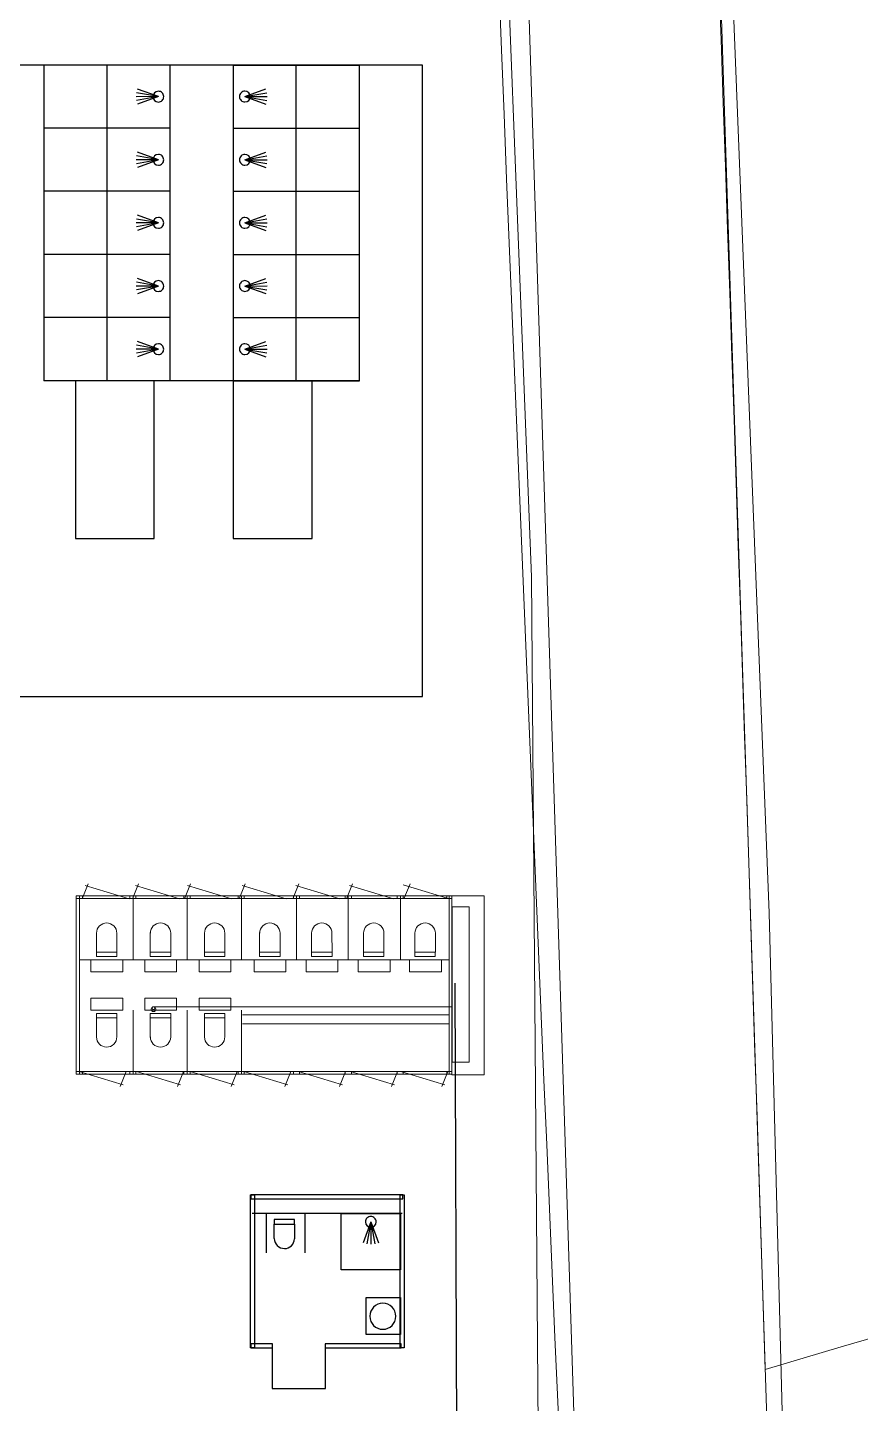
# Model space of a CAD drawing. Header units: millimetres. Extents: x 111563 to 112628, y 522776 to 523529.
# Drawn here: x 111867.25 to 111880.44, y 523070.23 to 523092.02 of the extents above; entities that cross this region are included whole.
import ezdxf

# ---------------------------------------------------------------- set-up
doc = ezdxf.new("R2010")
doc.units = ezdxf.units.MM
doc.linetypes.add('DASHED', pattern=[18, 12, -6])
for name, color, linetype, lineweight, true_color in [('FIELD M - hull', 18, 'Continuous', 0, 0x000000), ('FIELD W - hull', 18, 'Continuous', 0, 0x000000), ('KOP -ACHTERGROND', 47, 'Continuous', 0, 0x7f6f3f), ('Pipes - water', 5, 'DASHED', 25, 0x0000ff), ('W00 kant water', 5, 'Continuous', 0, 0x0000ff)]:
    doc.layers.add(name, color=color, linetype=linetype, lineweight=lineweight, true_color=true_color)
doc.layers.add('toilet', color=18, linetype='Continuous', true_color=0x000000)

msp = doc.modelspace()

# ---------------------------------------------------------------- hatches: boundary and pattern name
at = {"layer": 'FIELD M - hull'}
h = msp.add_hatch(dxfattribs=at)
h.set_pattern_fill('AR-B816', color=256, scale=1000, style=0)
edge = h.paths.add_edge_path(flags=0)
edge.add_arc((110100.51267, 527519.9156), 4614.66426, 292.10933608, 293.10933608)
edge.add_arc((123015.50456, 523514.18184), 11106.36026, 181.231189522, 182.231189522)
edge.add_arc((112529.80807, 520862.93676), 2301.77312, 105.42566029, 106.42566029)
edge.add_arc((104523.25818, 522837.89974), 7359.36025, 1.813286739, 2.813286739)
edge.add_arc((112756.48119, 520724.35128), 2627.47675, 109.63104808, 110.63104808)
edge.add_arc((108324.44089, 523595.83033), 3530.43389, 353.29007518, 354.29007518)
at = {"layer": 'FIELD W - hull'}
h = msp.add_hatch(dxfattribs=at)
h.set_pattern_fill('AR-B816', color=256, scale=1000, style=0)
edge = h.paths.add_edge_path(flags=0)
edge.add_arc((112003.6636, 523380.94983), 235.05998, 234.8021657, 235.8021657)
edge.add_arc((119353.89098, 523392.19037), 7485.16917, 181.574430715, 182.574430715)
edge.add_arc((115511.43157, 512811.50529), 10870.30671, 109.536752836, 110.536752836)
edge.add_arc((111575.81362, 522917.07557), 142.82966, 31.1578188, 32.1578188)
edge.add_arc((105054.2858, 520670.64764), 7036.75004, 19.271552617, 20.271552617)
edge.add_arc((111519.4124, 523179.84015), 153.29693, 332.3374589, 333.3374589)
edge.add_arc((111569.39683, 523212.76772), 133.856, 310.5445696, 311.5445696)
edge.add_arc((107392.6406, 535182.77648), 12801.72952, 289.46308754, 290.46308754)
at = {"layer": 'W00 kant water'}
h = msp.add_hatch(dxfattribs=at)
h.set_pattern_fill('AR-B816', color=256, scale=1000, style=0)
h.paths.add_polyline_path([(111564.203, 523087.33283), (111641.845, 523114.927), (111654.727, 523119.478), (111708.352, 523138.424), (111766.612, 523158.829), (111807.055, 523173.017), (111818.066, 523175.869), (111821.941, 523176.77), (111824.387, 523177.834), (111826.004, 523179.317), (111826.888, 523181.344), (111827.268, 523183.376), (111828.188, 523195.833), (111830.628, 523211.697), (111832.273, 523220.324), (111832.959, 523225.256), (111833.274, 523229.936), (111833.824, 523234.391), (111834.17, 523238.622), (111834.457, 523241.808), (111835.396, 523243.5), (111836.123, 523243.868), (111837.074, 523242.618), (111837.125, 523242.372), (111837.27, 523241.41), (111836.329, 523231.235), (111834.986, 523220.768), (111834.072, 523215.883), (111832.991, 523210.481), (111831.865, 523205.201), (111831.35, 523201.135), (111830.974, 523196.722), (111830.673, 523193.157), (111830.542, 523189.915), (111830.446, 523186.871), (111830.355, 523184.035), (111830.36441, 523182.70612), (111830.68942, 523182.09489), (111831.45208, 523181.90422), (111832, 523182), (111834.3085, 523182.79532), (111845.14254, 523186.31506), (111861.26492, 523192.25339), (111867.39609, 523195.64743), (111869.62958, 523196.5452), (111871.16237, 523197.02694), (111872.34481, 523197.09263), (111873.72432, 523196.74228), (111874.55641, 523196.06347), (111875.03814, 523195.18759), (111875.18967, 523192.8595), (111875.21157, 523191.04205), (111876.56682, 523139.36115), (111879, 523078), (111879.38888, 523063.02193), (111879, 523062), (111878.17176, 523061.36967), (111876.46905, 523061.29399), (111875.71228, 523061.71021), (111875.56093, 523062.50481), (111875.37174, 523065.79672), (111875.23389, 523083.32228), (111873.44422, 523129.04004), (111871.65456, 523175.73397), (111871.44758, 523189.0727), (111868.73597, 523190.56409), (111865.7532, 523190.15734), (111841.48428, 523182.29367), (111824.01, 523174.786), (111820.99, 523173.928), (111817.357, 523173.308), (111799.689, 523168.577), (111763.25, 523156.187), (111708.427, 523136.245), (111657.769, 523118.552), (111656.752, 523118.007), (111655.174, 523116.632), (111654.065, 523114.616), (111653.96496, 523112.81332), (111654.22043, 523111.17104), (111655.018, 523109.132), (111684.03, 523029.871), (111681.749, 523028.73), (111668.443, 523064.704), (111652.356, 523108.198), (111651.58867, 523109.89048), (111650, 523112), (111648.365, 523113.111), (111647.02, 523113.506), (111645.052, 523113.286), (111612.441, 523101.866), (111570.211, 523087.182), (111564.203, 523085.1219)], flags=0)

# ---------------------------------------------------------------- linework, layer by layer
at = {"layer": 'FIELD M - hull'}
msp.add_lwpolyline([(111837.358, 523244.58, 0.00436335), (111911.70836, 523275.54328, 0.00436335), (111917.56434, 523081.79167, 0.00436335), (111878.93323, 523070.7686, 0.00436335), (111873.74881, 523199.10736, 0.00436335), (111830.6928, 523183.32464, 0.00436335)], format="xyb", close=True, dxfattribs=at)
at = {"layer": 'FIELD W - hull'}
msp.add_lwpolyline([(111868.17469, 523188.86664, 0.00436335), (111871.54764, 523186.53129, 0.00436335), (111876.27649, 523055.97772, 0.00436335), (111698.03944, 522990.97523, 0.00436335), (111696.7311, 522993.09711, 0.00436335), (111655.18709, 523108.67005, 0.00436335), (111656.4085, 523111.05048, 0.00436335), (111658.17046, 523112.58454, 0.00436335)], format="xyb", close=True, dxfattribs=at)
at = {"layer": 'KOP -ACHTERGROND'}
for points in [[(111826.99396, 523181.99405), (111827.00564, 523181.97306), (111830.17434, 523183.13459), (111830.17434, 523183.13459), (111874.38323, 523199.33992, -0.51172507), (111877.07066, 523197.52252), (111877.20975, 523192.92054), (111876.36583, 523192.61119, 0.32357659), (111875.05521, 523190.66872), (111879.217, 523061.99507, -0.26403758), (111878.29823, 523060.2472)], [(111878.29823, 523060.2472, -0.42588423), (111876.15617, 523062.17825), (111872.26293, 523184.10958, 0.51118763), (111865.54463, 523188.64455), (111658.76101, 523112.8454, 0.41421356), (111655.78732, 523106.43002), (111683.50702, 523030.80937, -0.32202303), (111682.88056, 523028.56087)]]:
    msp.add_lwpolyline(points, format="xyb", dxfattribs=at)
at = {"layer": 'Pipes - water'}
msp.add_line((111874.06589, 523064.88419), (111874.00155, 523082.75514), dxfattribs=at)
at = {"layer": 'toilet'}
for p, q in [((111873.5086, 523091.42888), (111858.5086, 523091.42888)), ((111867.5086, 523091.42888), (111867.5086, 523090.42888)), ((111869.5086, 523091.42888), (111867.5086, 523091.42888)), ((111868.5086, 523091.42888), (111868.5086, 523090.42888)), ((111869.5086, 523090.42888), (111869.5086, 523091.42888)), ((111870.5086, 523091.42888), (111870.5086, 523090.42888)), ((111870.5086, 523091.42888), (111872.5086, 523091.42888)), ((111871.5086, 523090.42888), (111871.5086, 523091.42888)), ((111872.5086, 523090.42888), (111872.5086, 523091.42888)), ((111873.5086, 523081.42888), (111873.5086, 523091.42888)), ((111869.32319, 523090.92864), (111868.97529, 523090.98944)), ((111869.32319, 523090.92864), (111868.99114, 523091.04896)), ((111870.69377, 523091.01448), (111870.69377, 523091.01448)), ((111870.694, 523090.92911), (111871.02566, 523091.05036)), ((111870.694, 523090.92911), (111871.0417, 523090.99095)), ((111869.32319, 523090.92864), (111868.97002, 523090.9281)), ((111869.32319, 523090.92864), (111868.97549, 523090.8668)), ((111869.32319, 523090.92864), (111868.99153, 523090.8074)), ((111869.32342, 523090.84328), (111869.32342, 523090.84328)), ((111870.694, 523090.92911), (111871.04717, 523090.92965)), ((111870.694, 523090.92911), (111871.0419, 523090.86831)), ((111870.694, 523090.92911), (111871.02605, 523090.80879)), ((111869.5086, 523090.42888), (111867.5086, 523090.42888)), ((111867.5086, 523090.42888), (111867.5086, 523089.42888)), ((111868.5086, 523090.42888), (111868.5086, 523089.42888)), ((111869.5086, 523089.42888), (111869.5086, 523090.42888)), ((111870.5086, 523090.42888), (111870.5086, 523089.42888)), ((111870.5086, 523090.42888), (111872.5086, 523090.42888)), ((111871.5086, 523089.42888), (111871.5086, 523090.42888)), ((111872.5086, 523089.42888), (111872.5086, 523090.42888)), ((111869.32319, 523089.92864), (111868.97002, 523089.9281)), ((111869.32319, 523089.92864), (111868.97529, 523089.98944)), ((111869.32319, 523089.92864), (111868.97549, 523089.8668)), ((111869.32319, 523089.92864), (111868.99114, 523090.04896)), ((111869.32319, 523089.92864), (111868.99153, 523089.8074)), ((111870.69377, 523090.01448), (111870.69377, 523090.01448)), ((111870.694, 523089.92911), (111871.02566, 523090.05036)), ((111870.694, 523089.92911), (111871.0417, 523089.99095)), ((111870.694, 523089.92911), (111871.04717, 523089.92965)), ((111870.694, 523089.92911), (111871.0419, 523089.86831)), ((111870.694, 523089.92911), (111871.02605, 523089.80879)), ((111869.32342, 523089.84328), (111869.32342, 523089.84328)), ((111869.5086, 523089.42888), (111867.5086, 523089.42888)), ((111867.5086, 523089.42888), (111867.5086, 523088.42888)), ((111868.5086, 523089.42888), (111868.5086, 523088.42888)), ((111869.5086, 523088.42888), (111869.5086, 523089.42888)), ((111870.5086, 523089.42888), (111870.5086, 523088.42888)), ((111870.5086, 523089.42888), (111872.5086, 523089.42888)), ((111871.5086, 523088.42888), (111871.5086, 523089.42888)), ((111872.5086, 523088.42888), (111872.5086, 523089.42888)), ((111869.32319, 523088.92864), (111868.97529, 523088.98944)), ((111869.32319, 523088.92864), (111868.99114, 523089.04896)), ((111870.69377, 523089.01448), (111870.69377, 523089.01448)), ((111870.694, 523088.92911), (111871.02566, 523089.05036)), ((111870.694, 523088.92911), (111871.0417, 523088.99095)), ((111869.32319, 523088.92864), (111868.97002, 523088.9281)), ((111869.32319, 523088.92864), (111868.97549, 523088.8668)), ((111869.32319, 523088.92864), (111868.99153, 523088.8074)), ((111869.32342, 523088.84328), (111869.32342, 523088.84328)), ((111870.694, 523088.92911), (111871.04717, 523088.92965)), ((111870.694, 523088.92911), (111871.0419, 523088.86831)), ((111870.694, 523088.92911), (111871.02605, 523088.80879)), ((111869.5086, 523088.42888), (111867.5086, 523088.42888)), ((111867.5086, 523088.42888), (111867.5086, 523087.42888)), ((111868.5086, 523088.42888), (111868.5086, 523087.42888)), ((111869.5086, 523087.42888), (111869.5086, 523088.42888)), ((111870.5086, 523088.42888), (111870.5086, 523087.42888)), ((111870.5086, 523088.42888), (111872.5086, 523088.42888)), ((111871.5086, 523087.42888), (111871.5086, 523088.42888)), ((111872.5086, 523087.42888), (111872.5086, 523088.42888)), ((111869.32319, 523087.92864), (111868.97002, 523087.9281)), ((111869.32319, 523087.92864), (111868.97529, 523087.98944)), ((111869.32319, 523087.92864), (111868.97549, 523087.8668)), ((111869.32319, 523087.92864), (111868.99114, 523088.04896)), ((111869.32319, 523087.92864), (111868.99153, 523087.8074)), ((111870.69377, 523088.01448), (111870.69377, 523088.01448)), ((111870.694, 523087.92911), (111871.02566, 523088.05036)), ((111870.694, 523087.92911), (111871.0417, 523087.99095)), ((111870.694, 523087.92911), (111871.04717, 523087.92965)), ((111870.694, 523087.92911), (111871.0419, 523087.86831)), ((111870.694, 523087.92911), (111871.02605, 523087.80879)), ((111869.32342, 523087.84328), (111869.32342, 523087.84328)), ((111867.5086, 523087.42888), (111867.5086, 523086.42888)), ((111869.5086, 523087.42888), (111867.5086, 523087.42888)), ((111868.5086, 523087.42888), (111868.5086, 523086.42888)), ((111869.5086, 523086.42888), (111869.5086, 523087.42888)), ((111870.5086, 523087.42888), (111872.5086, 523087.42888)), ((111870.5086, 523087.42888), (111870.5086, 523086.42888)), ((111871.5086, 523086.42888), (111871.5086, 523087.42888)), ((111872.5086, 523086.42888), (111872.5086, 523087.42888)), ((111869.32319, 523086.92864), (111868.99114, 523087.04896)), ((111870.694, 523086.92911), (111871.02566, 523087.05036)), ((111869.32319, 523086.92864), (111868.97002, 523086.9281)), ((111869.32319, 523086.92864), (111868.97529, 523086.98944)), ((111869.32319, 523086.92864), (111868.97549, 523086.8668)), ((111869.32319, 523086.92864), (111868.99153, 523086.8074)), ((111869.32342, 523086.84328), (111869.32342, 523086.84328)), ((111870.69377, 523087.01448), (111870.69377, 523087.01448)), ((111870.694, 523086.92911), (111871.0417, 523086.99095)), ((111870.694, 523086.92911), (111871.04717, 523086.92965)), ((111870.694, 523086.92911), (111871.0419, 523086.86831)), ((111870.694, 523086.92911), (111871.02605, 523086.80879)), ((111869.5086, 523086.42888), (111867.5086, 523086.42888)), ((111868.5086, 523086.42888), (111867.5086, 523086.42888)), ((111869.2586, 523086.42888), (111868.0086, 523086.42888)), ((111868.0086, 523086.42888), (111868.0086, 523083.92888)), ((111869.5086, 523086.42888), (111868.5086, 523086.42888)), ((111869.2586, 523083.92888), (111869.2586, 523086.42888)), ((111870.5086, 523086.42888), (111869.5086, 523086.42888)), ((111871.7586, 523086.42888), (111870.5086, 523086.42888)), ((111870.5086, 523086.42888), (111870.5086, 523083.92888)), ((111870.5086, 523086.42888), (111872.5086, 523086.42888)), ((111871.5086, 523086.42888), (111870.5086, 523086.42888)), ((111872.5086, 523086.42888), (111871.5086, 523086.42888)), ((111871.7586, 523083.92888), (111871.7586, 523086.42888)), ((111868.0086, 523083.92888), (111869.2586, 523083.92888)), ((111870.5086, 523083.92888), (111871.7586, 523083.92888)), ((111858.5086, 523081.42888), (111873.5086, 523081.42888)), ((111870.78461, 523071.10809), (111870.78461, 523073.53264)), ((111870.78461, 523073.53264), (111870.84742, 523073.53264)), ((111873.19528, 523073.53349), (111870.78534, 523073.53349)), ((111870.78534, 523073.53349), (111870.78534, 523073.47068)), ((111870.84742, 523073.53264), (111870.84742, 523071.10809)), ((111873.15258, 523071.10809), (111873.15258, 523073.53264)), ((111873.15258, 523073.53264), (111873.21539, 523073.53264)), ((111873.19528, 523073.47068), (111873.19528, 523073.53349)), ((111873.19528, 523073.53349), (111873.19528, 523073.53349)), ((111873.21539, 523073.53264), (111873.21539, 523071.10809)), ((111870.78534, 523073.47068), (111873.19528, 523073.47068)), ((111870.80868, 523073.24048), (111873.18227, 523073.24048)), ((111871.02873, 523073.23636), (111871.02873, 523072.61558)), ((111871.4792, 523073.14343), (111871.15994, 523073.14343)), ((111871.15994, 523073.14343), (111871.15994, 523073.07016)), ((111871.4792, 523073.07016), (111871.4792, 523073.14343)), ((111871.4792, 523073.14343), (111871.4792, 523073.14343)), ((111871.64253, 523073.23636), (111871.64253, 523072.61558)), ((111872.21984, 523072.3447), (111872.21984, 523073.23882)), ((111872.21984, 523073.23882), (111873.15786, 523073.23882)), ((111872.6884, 523073.10381), (111872.56808, 523072.77176)), ((111872.6884, 523073.10381), (111872.6276, 523072.75592)), ((111872.6884, 523073.10381), (111872.80965, 523072.77215)), ((111872.6884, 523073.10381), (111872.75025, 523072.75611)), ((111872.6884, 523073.10381), (111872.68894, 523072.75065)), ((111872.77377, 523073.10405), (111872.77377, 523073.10405)), ((111873.15786, 523073.23882), (111873.15786, 523072.3447)), ((111871.15967, 523072.84119), (111871.15994, 523073.07016)), ((111871.15994, 523073.07016), (111871.4792, 523073.07016)), ((111871.4792, 523073.07016), (111871.47951, 523072.83855)), ((111873.15786, 523072.3447), (111872.21984, 523072.3447)), ((111873.15786, 523072.3447), (111873.15786, 523072.3447)), ((111872.61659, 523071.32098), (111872.61659, 523071.90963)), ((111872.61659, 523071.90963), (111873.15789, 523071.90963)), ((111873.15789, 523071.90963), (111873.15789, 523071.32098)), ((111873.08519, 523071.6094), (111873.08519, 523071.6094)), ((111871.13165, 523071.17137), (111870.78534, 523071.17137)), ((111870.78534, 523071.17137), (111870.78534, 523071.10856)), ((111871.12654, 523071.13866), (111871.12654, 523070.46651)), ((111871.13165, 523071.10856), (111871.13165, 523071.17137)), ((111871.13165, 523071.17137), (111871.13165, 523071.17137)), ((111873.16758, 523071.17137), (111871.96644, 523071.17137)), ((111871.96644, 523071.17137), (111871.96644, 523071.10856)), ((111871.97276, 523070.46651), (111871.97276, 523071.13169)), ((111873.15789, 523071.32098), (111872.61659, 523071.32098)), ((111873.15789, 523071.32098), (111873.15789, 523071.32098)), ((111873.16758, 523071.10856), (111873.16758, 523071.17137)), ((111873.16758, 523071.17137), (111873.16758, 523071.17137)), ((111870.84742, 523071.10809), (111870.78461, 523071.10809)), ((111870.78534, 523071.10856), (111871.13165, 523071.10856)), ((111870.84742, 523071.10809), (111870.84742, 523071.10809)), ((111871.96644, 523071.10856), (111873.16758, 523071.10856)), ((111873.21539, 523071.10809), (111873.15258, 523071.10809)), ((111873.21539, 523071.10809), (111873.21539, 523071.10809)), ((111871.12654, 523070.46651), (111871.97276, 523070.46651))]:
    msp.add_line(p, q, dxfattribs=at)
at = {"layer": 'toilet', "linetype": 'Continuous', "lineweight": 0}
for p, q in [((111868.11726, 523078.22425), (111868.21294, 523078.4594)), ((111868.86088, 523078.22206), (111868.16372, 523078.43202)), ((111868.91556, 523078.22425), (111869.01125, 523078.4594)), ((111869.65918, 523078.22206), (111868.96203, 523078.43202)), ((111869.7385, 523078.22425), (111869.83418, 523078.4594)), ((111870.48212, 523078.22206), (111869.78496, 523078.43202)), ((111870.60239, 523078.22425), (111870.69807, 523078.4594)), ((111871.34605, 523078.22206), (111870.6489, 523078.43202)), ((111871.45267, 523078.22425), (111871.5484, 523078.4594)), ((111872.19633, 523078.22206), (111871.49918, 523078.43202)), ((111872.30291, 523078.22425), (111872.39863, 523078.4594)), ((111873.04661, 523078.22206), (111872.34946, 523078.43202)), ((111873.89685, 523078.233), (111873.1997, 523078.44295)), ((111873.21335, 523078.22425), (111873.30907, 523078.4594)), ((111868.07565, 523078.26909), (111868.02315, 523078.26909)), ((111868.02315, 523078.26909), (111868.02315, 523075.44323)), ((111868.11945, 523078.26909), (111868.0232, 523078.26909)), ((111868.0232, 523078.26909), (111868.0232, 523078.22534)), ((111868.11945, 523078.26909), (111868.0232, 523078.26909)), ((111868.0232, 523078.26909), (111868.0232, 523078.22534)), ((111868.0232, 523078.22534), (111868.11945, 523078.22534)), ((111868.0232, 523078.22534), (111868.0232, 523078.22534)), ((111868.0232, 523078.22534), (111868.11945, 523078.22534)), ((111868.07565, 523075.44323), (111868.07565, 523078.26909)), ((111868.87177, 523078.26909), (111868.1194, 523078.26909)), ((111868.1194, 523078.26909), (111868.1194, 523078.22534)), ((111868.1194, 523078.22534), (111868.87177, 523078.22534)), ((111868.11945, 523078.22534), (111868.11945, 523078.26909)), ((111868.11945, 523078.22534), (111868.11945, 523078.26909)), ((111868.11945, 523078.26909), (111868.11945, 523078.26909)), ((111868.87177, 523078.22534), (111868.87177, 523078.26909)), ((111868.87177, 523078.26909), (111868.87177, 523078.26909)), ((111868.96806, 523078.26909), (111868.87181, 523078.26909)), ((111868.87181, 523078.26909), (111868.87181, 523078.22534)), ((111868.96806, 523078.26909), (111868.87181, 523078.26909)), ((111868.87181, 523078.26909), (111868.87181, 523078.22534)), ((111868.87181, 523078.22534), (111868.96806, 523078.22534)), ((111868.87181, 523078.22534), (111868.87181, 523078.22534)), ((111868.87181, 523078.22534), (111868.96806, 523078.22534)), ((111868.92432, 523078.26909), (111868.92432, 523077.25422)), ((111868.96806, 523078.22534), (111868.96806, 523078.26909)), ((111868.96806, 523078.22534), (111868.96806, 523078.26909)), ((111868.96806, 523078.26909), (111868.96806, 523078.26909)), ((111869.72923, 523078.26909), (111868.96806, 523078.26909)), ((111868.96806, 523078.26909), (111868.96806, 523078.22534)), ((111868.96806, 523078.22534), (111869.72923, 523078.22534)), ((111869.82539, 523078.26909), (111869.72918, 523078.26909)), ((111869.72918, 523078.26909), (111869.72918, 523078.22534)), ((111869.82539, 523078.26909), (111869.72918, 523078.26909)), ((111869.72918, 523078.26909), (111869.72918, 523078.22534)), ((111869.72918, 523078.22534), (111869.82539, 523078.22534)), ((111869.72918, 523078.22534), (111869.72918, 523078.22534)), ((111869.72918, 523078.22534), (111869.82539, 523078.22534)), ((111869.72923, 523078.22534), (111869.72923, 523078.26909)), ((111869.72923, 523078.26909), (111869.72923, 523078.26909)), ((111869.77736, 523078.2691), (111869.77736, 523077.25423)), ((111869.82539, 523078.22534), (111869.82539, 523078.26909)), ((111869.82539, 523078.22534), (111869.82539, 523078.26909)), ((111869.82539, 523078.26909), (111869.82539, 523078.26909)), ((111870.5866, 523078.26909), (111869.82543, 523078.26909)), ((111869.82543, 523078.26909), (111869.82543, 523078.22534)), ((111869.82543, 523078.22534), (111870.5866, 523078.22534)), ((111870.6828, 523078.26909), (111870.58655, 523078.26909)), ((111870.58655, 523078.26909), (111870.58655, 523078.22534)), ((111870.6828, 523078.26909), (111870.58655, 523078.26909)), ((111870.58655, 523078.26909), (111870.58655, 523078.22534)), ((111870.58655, 523078.22534), (111870.6828, 523078.22534)), ((111870.58655, 523078.22534), (111870.58655, 523078.22534)), ((111870.58655, 523078.22534), (111870.6828, 523078.22534)), ((111870.5866, 523078.22534), (111870.5866, 523078.26909)), ((111870.5866, 523078.26909), (111870.5866, 523078.26909)), ((111870.63906, 523078.26911), (111870.63906, 523077.25424)), ((111870.6828, 523078.22534), (111870.6828, 523078.26909)), ((111870.6828, 523078.22534), (111870.6828, 523078.26909)), ((111870.6828, 523078.26909), (111870.6828, 523078.26909)), ((111871.46146, 523078.26909), (111870.68285, 523078.26909)), ((111870.68285, 523078.26909), (111870.68285, 523078.22534)), ((111870.68285, 523078.22534), (111871.46146, 523078.22534)), ((111871.55767, 523078.26909), (111871.46142, 523078.26909)), ((111871.46142, 523078.26909), (111871.46142, 523078.22534)), ((111871.55767, 523078.26909), (111871.46142, 523078.26909)), ((111871.46142, 523078.26909), (111871.46142, 523078.22534)), ((111871.46142, 523078.22534), (111871.55767, 523078.22534)), ((111871.46142, 523078.22534), (111871.46142, 523078.22534)), ((111871.46142, 523078.22534), (111871.55767, 523078.22534)), ((111871.46146, 523078.22534), (111871.46146, 523078.26909)), ((111871.46146, 523078.26909), (111871.46146, 523078.26909)), ((111871.50955, 523078.26912), (111871.50955, 523077.25425)), ((111871.55767, 523078.22534), (111871.55767, 523078.26909)), ((111871.55767, 523078.22534), (111871.55767, 523078.26909)), ((111871.55767, 523078.26909), (111871.55767, 523078.26909)), ((111872.28383, 523078.26909), (111871.55771, 523078.26909)), ((111871.55771, 523078.26909), (111871.55771, 523078.22534)), ((111871.55771, 523078.22534), (111872.28383, 523078.22534)), ((111872.38008, 523078.26909), (111872.28383, 523078.26909)), ((111872.28383, 523078.26909), (111872.28383, 523078.22534)), ((111872.38008, 523078.26909), (111872.28383, 523078.26909)), ((111872.28383, 523078.26909), (111872.28383, 523078.22534)), ((111872.28383, 523078.22534), (111872.28383, 523078.26909)), ((111872.28383, 523078.26909), (111872.28383, 523078.26909)), ((111872.28383, 523078.22534), (111872.38008, 523078.22534)), ((111872.28383, 523078.22534), (111872.28383, 523078.22534)), ((111872.28383, 523078.22534), (111872.38008, 523078.22534)), ((111872.33192, 523078.26913), (111872.33192, 523077.25426)), ((111873.10616, 523078.26909), (111872.38004, 523078.26909)), ((111872.38004, 523078.26909), (111872.38004, 523078.22534)), ((111872.38004, 523078.22534), (111873.10616, 523078.22534)), ((111872.38008, 523078.22534), (111872.38008, 523078.26909)), ((111872.38008, 523078.22534), (111872.38008, 523078.26909)), ((111872.38008, 523078.26909), (111872.38008, 523078.26909)), ((111873.10616, 523078.22534), (111873.10616, 523078.26909)), ((111873.10616, 523078.26909), (111873.10616, 523078.26909)), ((111873.20245, 523078.26909), (111873.1062, 523078.26909)), ((111873.1062, 523078.26909), (111873.1062, 523078.22534)), ((111873.20245, 523078.26909), (111873.1062, 523078.26909)), ((111873.1062, 523078.26909), (111873.1062, 523078.22534)), ((111873.1062, 523078.22534), (111873.20245, 523078.22534)), ((111873.1062, 523078.22534), (111873.1062, 523078.22534)), ((111873.1062, 523078.22534), (111873.20245, 523078.22534)), ((111873.15866, 523078.26913), (111873.15866, 523077.25427)), ((111873.20245, 523078.22534), (111873.20245, 523078.26909)), ((111873.20245, 523078.22534), (111873.20245, 523078.26909)), ((111873.20245, 523078.26909), (111873.20245, 523078.26909)), ((111873.89357, 523078.26909), (111873.20245, 523078.26909)), ((111873.20245, 523078.26909), (111873.20245, 523078.22534)), ((111873.20245, 523078.22534), (111873.89357, 523078.22534)), ((111873.97232, 523078.26909), (111873.89357, 523078.26909)), ((111873.89357, 523078.26909), (111873.89357, 523078.22534)), ((111873.97232, 523078.26909), (111873.89357, 523078.26909)), ((111873.89357, 523078.26909), (111873.89357, 523078.22534)), ((111873.89357, 523078.22534), (111873.89357, 523078.26909)), ((111873.89357, 523078.26909), (111873.89357, 523078.26909)), ((111873.89357, 523078.22534), (111873.97232, 523078.22534)), ((111873.89357, 523078.22534), (111873.89357, 523078.22534)), ((111873.89357, 523078.22534), (111873.97232, 523078.22534)), ((111873.97232, 523078.26909), (111873.92857, 523078.26909)), ((111873.92857, 523078.26909), (111873.92857, 523075.48773)), ((111873.97232, 523078.22534), (111873.97232, 523078.26909)), ((111873.97232, 523078.22534), (111873.97232, 523078.26909)), ((111873.97232, 523078.26909), (111873.97232, 523078.26909)), ((111874.48463, 523078.26909), (111873.97232, 523078.26909)), ((111873.97232, 523078.26909), (111873.97232, 523075.43558)), ((111873.97232, 523075.48773), (111873.97232, 523078.26909)), ((111873.97233, 523078.26914), (111873.97233, 523077.25427)), ((111874.24676, 523078.093), (111873.97608, 523078.093)), ((111873.97608, 523078.093), (111873.97608, 523075.63241)), ((111874.24676, 523075.63241), (111874.24676, 523078.093)), ((111874.24676, 523078.093), (111874.24676, 523078.093)), ((111874.48463, 523075.43558), (111874.48463, 523078.26909)), ((111874.48463, 523078.26909), (111874.48463, 523078.26909)), ((111868.34257, 523077.6873), (111868.34257, 523077.37672)), ((111868.66523, 523077.67855), (111868.66623, 523077.37677)), ((111869.19552, 523077.68731), (111869.19552, 523077.37673)), ((111869.51822, 523077.67856), (111869.51923, 523077.37677)), ((111870.05289, 523077.6873), (111870.05289, 523077.37672)), ((111870.37559, 523077.67855), (111870.3766, 523077.37677)), ((111870.92772, 523077.68733), (111870.92772, 523077.37675)), ((111871.25186, 523077.67858), (111871.25147, 523077.37679)), ((111871.75018, 523077.68734), (111871.75018, 523077.37676)), ((111872.07288, 523077.67859), (111872.07384, 523077.3768)), ((111872.57254, 523077.6873), (111872.57254, 523077.37672)), ((111872.89524, 523077.67855), (111872.8962, 523077.37677)), ((111873.38616, 523077.6873), (111873.38616, 523077.37672)), ((111873.71162, 523077.67855), (111873.71122, 523077.37677)), ((111868.0757, 523077.25422), (111873.92857, 523077.25422)), ((111868.75811, 523077.25418), (111868.25503, 523077.25418)), ((111868.25503, 523077.25418), (111868.25503, 523077.06614)), ((111868.66619, 523077.37672), (111868.34253, 523077.37672)), ((111868.34253, 523077.37672), (111868.34253, 523077.30672)), ((111868.34253, 523077.30672), (111868.66619, 523077.30672)), ((111868.66619, 523077.30672), (111868.66619, 523077.37672)), ((111868.66619, 523077.37672), (111868.66619, 523077.37672)), ((111868.75811, 523077.06614), (111868.75811, 523077.25418)), ((111868.75811, 523077.25418), (111868.75811, 523077.25418)), ((111869.61106, 523077.25419), (111869.10807, 523077.25419)), ((111869.10807, 523077.25419), (111869.10807, 523077.06615)), ((111869.51923, 523077.37673), (111869.19552, 523077.37673)), ((111869.19552, 523077.37673), (111869.19552, 523077.30673)), ((111869.19552, 523077.30673), (111869.51923, 523077.30673)), ((111869.51923, 523077.30673), (111869.51923, 523077.37673)), ((111869.51923, 523077.37673), (111869.51923, 523077.37673)), ((111869.61106, 523077.06615), (111869.61106, 523077.25419)), ((111869.61106, 523077.25419), (111869.61106, 523077.25419)), ((111870.47285, 523077.2542), (111869.96977, 523077.2542)), ((111869.96977, 523077.2542), (111869.96977, 523077.06616)), ((111870.3766, 523077.37672), (111870.05289, 523077.37672)), ((111870.05289, 523077.37672), (111870.05289, 523077.30672)), ((111870.05289, 523077.30672), (111870.3766, 523077.30672)), ((111870.3766, 523077.30672), (111870.3766, 523077.37672)), ((111870.3766, 523077.37672), (111870.3766, 523077.37672)), ((111870.47285, 523077.06616), (111870.47285, 523077.2542)), ((111870.47285, 523077.2542), (111870.47285, 523077.2542)), ((111871.34334, 523077.2542), (111870.84026, 523077.2542)), ((111870.84026, 523077.2542), (111870.84026, 523077.06617)), ((111871.25147, 523077.37675), (111870.92776, 523077.37675)), ((111870.92776, 523077.37675), (111870.92776, 523077.30675)), ((111870.92776, 523077.30675), (111871.25147, 523077.30675)), ((111871.25147, 523077.30675), (111871.25147, 523077.37675)), ((111871.25147, 523077.37675), (111871.25147, 523077.37675)), ((111871.34334, 523077.06617), (111871.34334, 523077.2542)), ((111871.34334, 523077.2542), (111871.34334, 523077.2542)), ((111872.16571, 523077.25421), (111871.66263, 523077.25421)), ((111871.66263, 523077.25421), (111871.66263, 523077.06618)), ((111872.07384, 523077.37676), (111871.75018, 523077.37676)), ((111871.75018, 523077.37676), (111871.75018, 523077.30676)), ((111871.75018, 523077.30676), (111872.07384, 523077.30676)), ((111872.07384, 523077.30676), (111872.07384, 523077.37676)), ((111872.07384, 523077.37676), (111872.07384, 523077.37676)), ((111872.16571, 523077.06618), (111872.16571, 523077.25421)), ((111872.16571, 523077.25421), (111872.16571, 523077.25421)), ((111872.99246, 523077.25422), (111872.48946, 523077.25422)), ((111872.48946, 523077.25422), (111872.48946, 523077.06618)), ((111872.8962, 523077.37672), (111872.57254, 523077.37672)), ((111872.57254, 523077.37672), (111872.57254, 523077.30672)), ((111872.57254, 523077.30672), (111872.8962, 523077.30672)), ((111872.8962, 523077.30672), (111872.8962, 523077.37672)), ((111872.8962, 523077.37672), (111872.8962, 523077.37672)), ((111872.99246, 523077.06618), (111872.99246, 523077.25422)), ((111872.99246, 523077.25422), (111872.99246, 523077.25422)), ((111873.80612, 523077.25423), (111873.30304, 523077.25423)), ((111873.30304, 523077.25423), (111873.30304, 523077.06619)), ((111873.70987, 523077.37672), (111873.38616, 523077.37672)), ((111873.38616, 523077.37672), (111873.38616, 523077.30672)), ((111873.38616, 523077.30672), (111873.70987, 523077.30672)), ((111873.70987, 523077.30672), (111873.70987, 523077.37672)), ((111873.70987, 523077.37672), (111873.70987, 523077.37672)), ((111873.80612, 523077.06619), (111873.80612, 523077.25423)), ((111873.80612, 523077.25423), (111873.80612, 523077.25423)), ((111868.25503, 523077.06614), (111868.75811, 523077.06614)), ((111869.10807, 523077.06615), (111869.61106, 523077.06615)), ((111869.96977, 523077.06616), (111870.47285, 523077.06616)), ((111870.84026, 523077.06617), (111871.34334, 523077.06617)), ((111871.66263, 523077.06618), (111872.16571, 523077.06618)), ((111872.48946, 523077.06618), (111872.99246, 523077.06618)), ((111873.30304, 523077.06619), (111873.80612, 523077.06619)), ((111868.25503, 523076.4581), (111868.25503, 523076.64618)), ((111868.25503, 523076.64618), (111868.75811, 523076.64618)), ((111868.75811, 523076.64618), (111868.75811, 523076.4581)), ((111869.10807, 523076.4581), (111869.10807, 523076.64618)), ((111869.10807, 523076.64618), (111869.61106, 523076.64618)), ((111869.61106, 523076.64618), (111869.61106, 523076.4581)), ((111869.96977, 523076.4581), (111869.96977, 523076.64618)), ((111869.96977, 523076.64618), (111870.47285, 523076.64618)), ((111870.47285, 523076.64618), (111870.47285, 523076.4581)), ((111868.75811, 523076.4581), (111868.25503, 523076.4581)), ((111868.34253, 523076.3356), (111868.34253, 523076.4056)), ((111868.34253, 523076.4056), (111868.66619, 523076.4056)), ((111868.66619, 523076.4056), (111868.66619, 523076.3356)), ((111868.75811, 523076.4581), (111868.75811, 523076.4581)), ((111868.92432, 523075.44323), (111868.92432, 523076.4581)), ((111869.61106, 523076.4581), (111869.10807, 523076.4581)), ((111869.19552, 523076.3356), (111869.19552, 523076.4056)), ((111869.19552, 523076.4056), (111869.51923, 523076.4056)), ((111869.24627, 523076.51056), (111873.92857, 523076.51056)), ((111869.24627, 523076.51056), (111869.33157, 523076.51056)), ((111869.24627, 523076.51056), (111869.24627, 523076.51056)), ((111869.24627, 523076.51056), (111869.33157, 523076.51056)), ((111869.24627, 523076.51056), (111869.24627, 523076.51056)), ((111869.24627, 523076.51056), (111869.33157, 523076.51056)), ((111869.24627, 523076.51056), (111869.24627, 523076.51056)), ((111869.24627, 523076.51056), (111869.33157, 523076.51056)), ((111869.24627, 523076.51056), (111869.24627, 523076.51056)), ((111869.51923, 523076.4056), (111869.51923, 523076.3356)), ((111869.61106, 523076.4581), (111869.61106, 523076.4581)), ((111869.77736, 523075.44323), (111869.77736, 523076.4581)), ((111870.47285, 523076.4581), (111869.96977, 523076.4581)), ((111870.05289, 523076.3356), (111870.05289, 523076.4056)), ((111870.05289, 523076.4056), (111870.3766, 523076.4056)), ((111870.3766, 523076.4056), (111870.3766, 523076.3356)), ((111870.47285, 523076.4581), (111870.47285, 523076.4581)), ((111870.63906, 523075.44323), (111870.63906, 523076.4581)), ((111870.65616, 523076.3832), (111873.93421, 523076.3832)), ((111873.97232, 523076.51056), (111873.92857, 523076.51056)), ((111873.92857, 523076.51056), (111873.92857, 523075.44323)), ((111873.97232, 523075.44323), (111873.97232, 523076.51056)), ((111873.97232, 523075.44323), (111873.97232, 523076.4581)), ((111868.66619, 523076.3356), (111868.34253, 523076.3356)), ((111868.34257, 523076.02507), (111868.34257, 523076.33565)), ((111868.66523, 523076.03377), (111868.66623, 523076.3356)), ((111868.66619, 523076.3356), (111868.66619, 523076.3356)), ((111869.19552, 523076.02507), (111869.19552, 523076.33565)), ((111869.51923, 523076.3356), (111869.19552, 523076.3356)), ((111869.51822, 523076.03377), (111869.51923, 523076.3356)), ((111869.51923, 523076.3356), (111869.51923, 523076.3356)), ((111870.05289, 523076.02507), (111870.05289, 523076.33565)), ((111870.3766, 523076.3356), (111870.05289, 523076.3356)), ((111870.37559, 523076.03377), (111870.3766, 523076.3356)), ((111870.3766, 523076.3356), (111870.3766, 523076.3356)), ((111870.65616, 523076.24102), (111873.93421, 523076.24102)), ((111868.11945, 523075.48698), (111868.0232, 523075.48698)), ((111868.0232, 523075.48698), (111868.0232, 523075.44323)), ((111868.0232, 523075.44323), (111868.0232, 523075.48698)), ((111868.0232, 523075.48698), (111868.11945, 523075.48698)), ((111868.06804, 523075.48698), (111868.7652, 523075.27703)), ((111868.1194, 523075.44323), (111868.1194, 523075.48698)), ((111868.1194, 523075.48698), (111868.87177, 523075.48698)), ((111868.11945, 523075.44323), (111868.11945, 523075.48698)), ((111868.11945, 523075.48698), (111868.11945, 523075.44323)), ((111868.8117, 523075.48484), (111868.71602, 523075.24973)), ((111868.87177, 523075.48698), (111868.87177, 523075.44323)), ((111868.96806, 523075.48698), (111868.87181, 523075.48698)), ((111868.87181, 523075.48698), (111868.87181, 523075.44323)), ((111868.87181, 523075.44323), (111868.87181, 523075.48698)), ((111868.87181, 523075.48698), (111868.96806, 523075.48698)), ((111868.96806, 523075.44323), (111868.96806, 523075.48698)), ((111868.96806, 523075.48698), (111868.96806, 523075.44323)), ((111868.96806, 523075.44323), (111868.96806, 523075.48698)), ((111868.96806, 523075.48698), (111869.72923, 523075.48698)), ((111868.97839, 523075.48698), (111869.67555, 523075.27703)), ((111869.7221, 523075.48484), (111869.62637, 523075.24973)), ((111869.82539, 523075.48698), (111869.72918, 523075.48698)), ((111869.72918, 523075.48698), (111869.72918, 523075.44323)), ((111869.72918, 523075.44323), (111869.72918, 523075.48698)), ((111869.72918, 523075.48698), (111869.82539, 523075.48698)), ((111869.72923, 523075.48698), (111869.72923, 523075.44323)), ((111869.82539, 523075.44323), (111869.82539, 523075.48698)), ((111869.82539, 523075.48698), (111869.82539, 523075.44323)), ((111869.82543, 523075.44323), (111869.82543, 523075.48698)), ((111869.82543, 523075.48698), (111870.5866, 523075.48698)), ((111869.82871, 523075.48698), (111870.52587, 523075.27703)), ((111870.57233, 523075.48484), (111870.47665, 523075.24973)), ((111870.6828, 523075.48698), (111870.58655, 523075.48698)), ((111870.58655, 523075.48698), (111870.58655, 523075.44323)), ((111870.58655, 523075.44323), (111870.58655, 523075.48698)), ((111870.58655, 523075.48698), (111870.6828, 523075.48698)), ((111870.5866, 523075.48698), (111870.5866, 523075.44323)), ((111870.679, 523075.48698), (111871.37615, 523075.27703)), ((111870.6828, 523075.44323), (111870.6828, 523075.48698)), ((111870.6828, 523075.48698), (111870.6828, 523075.44323)), ((111870.68285, 523075.44323), (111870.68285, 523075.48698)), ((111870.68285, 523075.48698), (111871.46146, 523075.48698)), ((111871.42261, 523075.48484), (111871.32693, 523075.24973)), ((111871.55767, 523075.48698), (111871.46142, 523075.48698)), ((111871.46142, 523075.48698), (111871.46142, 523075.44323)), ((111871.46142, 523075.44323), (111871.46142, 523075.48698)), ((111871.46142, 523075.48698), (111871.55767, 523075.48698)), ((111871.46146, 523075.48698), (111871.46146, 523075.44323)), ((111871.54288, 523075.48698), (111872.24004, 523075.27703)), ((111871.55767, 523075.44323), (111871.55767, 523075.48698)), ((111871.55767, 523075.48698), (111871.55767, 523075.44323)), ((111871.55771, 523075.44323), (111871.55771, 523075.48698)), ((111871.55771, 523075.48698), (111872.28383, 523075.48698)), ((111872.28659, 523075.48484), (111872.19086, 523075.24973)), ((111872.38008, 523075.48698), (111872.28383, 523075.48698)), ((111872.28383, 523075.48698), (111872.28383, 523075.44323)), ((111872.28383, 523075.44323), (111872.28383, 523075.48698)), ((111872.28383, 523075.48698), (111872.38008, 523075.48698)), ((111872.28383, 523075.48698), (111872.28383, 523075.44323)), ((111872.36582, 523075.48698), (111873.06298, 523075.27703)), ((111872.38004, 523075.44323), (111872.38004, 523075.48698)), ((111872.38004, 523075.48698), (111873.10616, 523075.48698)), ((111872.38008, 523075.44323), (111872.38008, 523075.48698)), ((111872.38008, 523075.48698), (111872.38008, 523075.44323)), ((111873.10944, 523075.48484), (111873.01376, 523075.24973)), ((111873.10616, 523075.48698), (111873.10616, 523075.44323)), ((111873.20245, 523075.48698), (111873.1062, 523075.48698)), ((111873.1062, 523075.48698), (111873.1062, 523075.44323)), ((111873.1062, 523075.44323), (111873.1062, 523075.48698)), ((111873.1062, 523075.48698), (111873.20245, 523075.48698)), ((111873.16413, 523075.48698), (111873.86128, 523075.27703)), ((111873.20245, 523075.44323), (111873.20245, 523075.48698)), ((111873.20245, 523075.48698), (111873.20245, 523075.44323)), ((111873.20245, 523075.44323), (111873.20245, 523075.48698)), ((111873.20245, 523075.48698), (111873.89357, 523075.48698)), ((111873.90779, 523075.48484), (111873.81206, 523075.24973)), ((111873.97232, 523075.48698), (111873.89357, 523075.48698)), ((111873.89357, 523075.48698), (111873.89357, 523075.44323)), ((111873.89357, 523075.44323), (111873.89357, 523075.48698)), ((111873.89357, 523075.48698), (111873.97232, 523075.48698)), ((111873.89357, 523075.48698), (111873.89357, 523075.44323)), ((111873.92857, 523075.48773), (111873.97232, 523075.48773)), ((111873.92857, 523075.48773), (111873.92857, 523075.48773)), ((111873.97232, 523075.44323), (111873.97232, 523075.48698)), ((111873.97232, 523075.48698), (111873.97232, 523075.44323)), ((111873.97608, 523075.63241), (111874.24676, 523075.63241)), ((111868.02315, 523075.44323), (111868.07565, 523075.44323)), ((111868.02315, 523075.44323), (111868.02315, 523075.44323)), ((111868.0232, 523075.44323), (111868.11945, 523075.44323)), ((111868.0232, 523075.44323), (111868.0232, 523075.44323)), ((111868.11945, 523075.44323), (111868.0232, 523075.44323)), ((111868.87177, 523075.44323), (111868.1194, 523075.44323)), ((111868.11945, 523075.44323), (111868.11945, 523075.44323)), ((111868.87177, 523075.44323), (111868.87177, 523075.44323)), ((111868.87181, 523075.44323), (111868.96806, 523075.44323)), ((111868.87181, 523075.44323), (111868.87181, 523075.44323)), ((111868.96806, 523075.44323), (111868.87181, 523075.44323)), ((111868.96806, 523075.44323), (111868.96806, 523075.44323)), ((111869.72923, 523075.44323), (111868.96806, 523075.44323)), ((111869.72918, 523075.44323), (111869.82539, 523075.44323)), ((111869.72918, 523075.44323), (111869.72918, 523075.44323)), ((111869.82539, 523075.44323), (111869.72918, 523075.44323)), ((111869.72923, 523075.44323), (111869.72923, 523075.44323)), ((111869.82539, 523075.44323), (111869.82539, 523075.44323)), ((111870.5866, 523075.44323), (111869.82543, 523075.44323)), ((111870.58655, 523075.44323), (111870.6828, 523075.44323)), ((111870.58655, 523075.44323), (111870.58655, 523075.44323)), ((111870.6828, 523075.44323), (111870.58655, 523075.44323)), ((111870.5866, 523075.44323), (111870.5866, 523075.44323)), ((111870.6828, 523075.44323), (111870.6828, 523075.44323)), ((111871.46146, 523075.44323), (111870.68285, 523075.44323)), ((111871.46142, 523075.44323), (111871.55767, 523075.44323)), ((111871.46142, 523075.44323), (111871.46142, 523075.44323)), ((111871.55767, 523075.44323), (111871.46142, 523075.44323)), ((111871.46146, 523075.44323), (111871.46146, 523075.44323)), ((111871.55767, 523075.44323), (111871.55767, 523075.44323)), ((111872.28383, 523075.44323), (111871.55771, 523075.44323)), ((111872.28383, 523075.44323), (111872.38008, 523075.44323)), ((111872.28383, 523075.44323), (111872.28383, 523075.44323)), ((111872.38008, 523075.44323), (111872.28383, 523075.44323)), ((111872.28383, 523075.44323), (111872.28383, 523075.44323)), ((111873.10616, 523075.44323), (111872.38004, 523075.44323)), ((111872.38008, 523075.44323), (111872.38008, 523075.44323)), ((111873.10616, 523075.44323), (111873.10616, 523075.44323)), ((111873.1062, 523075.44323), (111873.20245, 523075.44323)), ((111873.1062, 523075.44323), (111873.1062, 523075.44323)), ((111873.20245, 523075.44323), (111873.1062, 523075.44323)), ((111873.20245, 523075.44323), (111873.20245, 523075.44323)), ((111873.89357, 523075.44323), (111873.20245, 523075.44323)), ((111873.89357, 523075.44323), (111873.97232, 523075.44323)), ((111873.89357, 523075.44323), (111873.89357, 523075.44323)), ((111873.97232, 523075.44323), (111873.89357, 523075.44323)), ((111873.89357, 523075.44323), (111873.89357, 523075.44323)), ((111873.92857, 523075.44323), (111873.97232, 523075.44323)), ((111873.92857, 523075.44323), (111873.92857, 523075.44323)), ((111873.97232, 523075.44323), (111873.97232, 523075.44323)), ((111873.97232, 523075.43558), (111874.48463, 523075.43558))]:
    msp.add_line(p, q, dxfattribs=at)
at = {"layer": 'toilet'}
for centre, radius, start, end in [((111869.32318, 523090.92862), 0.08544, 90.124015, 180.109898), ((111869.32326, 523090.92872), 0.08533, 0.107529, 90.178495), ((111870.69395, 523090.92912), 0.08536, 90.124978, 180.161045), ((111870.69402, 523090.92905), 0.08543, 0.169336, 90.168538), ((111869.32317, 523090.9287), 0.08543, 180.169336, 270.168538), ((111869.32324, 523090.92864), 0.08536, 270.124978, 0.161045), ((111870.69393, 523090.92904), 0.08533, 180.107529, 270.178495), ((111870.69401, 523090.92914), 0.08544, 270.124015, 0.109898), ((111869.32318, 523089.92862), 0.08544, 90.124015, 180.109898), ((111869.32317, 523089.9287), 0.08543, 180.169336, 270.168538), ((111869.32326, 523089.92872), 0.08533, 0.107529, 90.178495), ((111869.32324, 523089.92864), 0.08536, 270.124978, 0.161045), ((111870.69395, 523089.92912), 0.08536, 90.124978, 180.161045), ((111870.69393, 523089.92904), 0.08533, 180.107529, 270.178495), ((111870.69402, 523089.92905), 0.08543, 0.169336, 90.168538), ((111870.69401, 523089.92914), 0.08544, 270.124015, 0.109898), ((111869.32318, 523088.92862), 0.08544, 90.124015, 180.109898), ((111869.32326, 523088.92872), 0.08533, 0.107529, 90.178495), ((111870.69395, 523088.92912), 0.08536, 90.124978, 180.161045), ((111870.69402, 523088.92905), 0.08543, 0.169336, 90.168538), ((111869.32317, 523088.9287), 0.08543, 180.169336, 270.168538), ((111869.32324, 523088.92864), 0.08536, 270.124978, 0.161045), ((111870.69393, 523088.92904), 0.08533, 180.107529, 270.178495), ((111870.69401, 523088.92914), 0.08544, 270.124015, 0.109898), ((111869.32318, 523087.92862), 0.08544, 90.124015, 180.109898), ((111869.32317, 523087.9287), 0.08543, 180.169336, 270.168538), ((111869.32326, 523087.92872), 0.08533, 0.107529, 90.178495), ((111869.32324, 523087.92864), 0.08536, 270.124978, 0.161045), ((111870.69395, 523087.92912), 0.08536, 90.124978, 180.161045), ((111870.69393, 523087.92904), 0.08533, 180.107529, 270.178495), ((111870.69402, 523087.92905), 0.08543, 0.169336, 90.168538), ((111870.69401, 523087.92914), 0.08544, 270.124015, 0.109898), ((111869.32318, 523086.92862), 0.08544, 90.124015, 180.109898), ((111869.32317, 523086.9287), 0.08543, 180.169336, 270.168538), ((111869.32326, 523086.92872), 0.08533, 0.107529, 90.178495), ((111869.32324, 523086.92864), 0.08536, 270.124978, 0.161045), ((111870.69395, 523086.92912), 0.08536, 90.124978, 180.161045), ((111870.69393, 523086.92904), 0.08533, 180.107529, 270.178495), ((111870.69402, 523086.92905), 0.08543, 0.169336, 90.168538), ((111870.69401, 523086.92914), 0.08544, 270.124015, 0.109898), ((111872.68833, 523073.10389), 0.08533, 90.107529, 180.178495), ((111872.68843, 523073.1038), 0.08544, 180.124015, 270.109898), ((111872.68841, 523073.10386), 0.08536, 0.124978, 90.161045), ((111872.68834, 523073.10379), 0.08543, 270.169336, 0.168538), ((111871.32036, 523072.84328), 0.1607, 180.748133, 269.739725), ((111871.32109, 523072.84102), 0.15844, 269.472544, 359.107612), ((111872.87893, 523071.60936), 0.20623, 90.001276, 179.987957), ((111872.879, 523071.6094), 0.20619, 0.000567, 90.020973), ((111872.87901, 523071.60952), 0.20631, 180.032726, 269.97804), ((111872.87893, 523071.60948), 0.20627, 269.999704, 359.978756)]:
    msp.add_arc(centre, radius, start, end, dxfattribs=at)
at = {"layer": 'toilet', "linetype": 'Continuous', "lineweight": 0}
for centre, radius, start, end in [((111868.50434, 523077.67857), 0.16081, 89.993988, 180.006012), ((111868.50441, 523077.67856), 0.16082, 359.997315, 90.018269), ((111869.35734, 523077.67858), 0.16081, 89.993988, 180.006012), ((111869.35738, 523077.67854), 0.16085, 0.00729, 90.008294), ((111870.2147, 523077.67857), 0.16081, 89.993988, 180.006012), ((111870.21477, 523077.67856), 0.16082, 359.997315, 90.018269), ((111871.08958, 523077.6786), 0.16081, 89.993988, 180.006012), ((111871.08898, 523077.67651), 0.1629, 0.729248, 89.782803), ((111871.91195, 523077.67861), 0.16081, 89.993988, 180.006012), ((111871.91202, 523077.67856), 0.16085, 0.010618, 90.020547), ((111872.73431, 523077.67857), 0.16081, 89.993988, 180.006012), ((111872.73439, 523077.67852), 0.16085, 0.010618, 90.020547), ((111873.54797, 523077.67857), 0.16081, 89.993988, 180.006012), ((111873.54663, 523077.67434), 0.16504, 1.461838, 89.527062), ((111869.24627, 523076.47346), 0.0371, 89.994586, 180.005414), ((111869.24627, 523076.47343), 0.0371, 179.952104, 269.993869), ((111869.24626, 523076.48972), 0.02084, 89.958355, 180.041645), ((111869.24626, 523076.48972), 0.02084, 89.958355, 180.041645), ((111869.24626, 523076.48972), 0.02084, 89.958355, 180.041645), ((111869.24626, 523076.48972), 0.02084, 89.958355, 180.041645), ((111869.24626, 523076.48972), 0.02084, 89.958355, 180.041645), ((111869.24626, 523076.48972), 0.02084, 89.958355, 180.041645), ((111869.24626, 523076.48972), 0.02084, 89.958355, 180.041645), ((111869.24626, 523076.48972), 0.02084, 89.958355, 180.041645), ((111869.24628, 523076.48971), 0.02087, 180.019905, 269.980095), ((111869.24628, 523076.48971), 0.02087, 180.019905, 269.980095), ((111869.24628, 523076.48971), 0.02087, 180.019905, 269.980095), ((111869.24628, 523076.48971), 0.02087, 180.019905, 269.980095), ((111869.24628, 523076.48971), 0.02087, 180.019905, 269.980095), ((111869.24628, 523076.48971), 0.02087, 180.019905, 269.980095), ((111869.24628, 523076.48971), 0.02087, 180.019905, 269.980095), ((111869.24628, 523076.48971), 0.02087, 180.019905, 269.980095), ((111869.24629, 523076.48972), 0.02084, 359.958355, 90.041645), ((111869.24629, 523076.48972), 0.02084, 359.958355, 90.041645), ((111869.24629, 523076.48972), 0.02084, 359.958355, 90.041645), ((111869.24629, 523076.48972), 0.02084, 359.958355, 90.041645), ((111869.24629, 523076.48972), 0.02084, 359.958355, 90.041645), ((111869.24629, 523076.48972), 0.02084, 359.958355, 90.041645), ((111869.24629, 523076.48972), 0.02084, 359.958355, 90.041645), ((111869.24629, 523076.48972), 0.02084, 359.958355, 90.041645), ((111869.24627, 523076.47346), 0.0371, 359.994586, 90.005414), ((111869.24626, 523076.48971), 0.02087, 270.019905, 359.980095), ((111869.24626, 523076.48971), 0.02087, 270.019905, 359.980095), ((111869.24626, 523076.48971), 0.02087, 270.019905, 359.980095), ((111869.24626, 523076.48971), 0.02087, 270.019905, 359.980095), ((111869.24626, 523076.48971), 0.02087, 270.019905, 359.980095), ((111869.24626, 523076.48971), 0.02087, 270.019905, 359.980095), ((111869.24626, 523076.48971), 0.02087, 270.019905, 359.980095), ((111869.24626, 523076.48971), 0.02087, 270.019905, 359.980095), ((111869.24627, 523076.47343), 0.0371, 270.006131, 0.047896), ((111868.50437, 523076.03378), 0.16084, 180.003966, 269.996034), ((111868.50438, 523076.03379), 0.16085, 269.991708, 359.992708), ((111869.35736, 523076.03378), 0.16084, 180.003966, 269.996034), ((111869.35735, 523076.03382), 0.16087, 270.001684, 359.982731), ((111870.21473, 523076.03378), 0.16084, 180.003966, 269.996034), ((111870.21474, 523076.03379), 0.16085, 269.991708, 359.992708)]:
    msp.add_arc(centre, radius, start, end, dxfattribs=at)
at = {"layer": 'W00 kant water', "linetype": 'Continuous', "lineweight": 0}
msp.add_lwpolyline([(111875.21157, 523191.04205), (111876.56682, 523139.36115), (111879, 523078), (111879.38888, 523063.02193), (111879, 523062), (111878.17176, 523061.36967), (111876.46905, 523061.29399), (111875.71228, 523061.71021), (111875.56093, 523062.50481), (111875.37174, 523065.79672), (111875.23389, 523083.32228), (111873.44422, 523129.04004), (111871.65456, 523175.73397), (111871.44758, 523189.0727), (111868.73597, 523190.56409)], dxfattribs=at)

doc.saveas('drawing.dxf')
